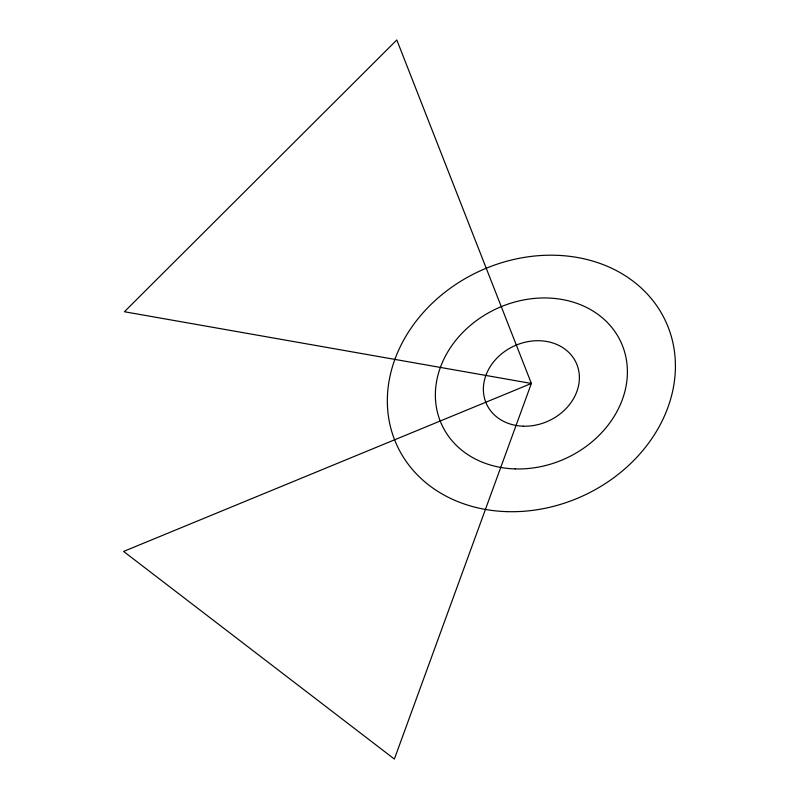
<?xml version="1.0" encoding="UTF-8"?>
<svg xmlns="http://www.w3.org/2000/svg" width="799" height="799" viewBox="0 0 799 799"><rect width="100%" height="100%" fill="white"/><g stroke="black" fill="none" stroke-linecap="round" stroke-linejoin="round"><path stroke-width="1.2" d="M531.375 383.46L394.366 759.05L123.595 551.44L531.375 383.46L396.803 39.95L124.414 311.74L531.375 383.46M507.065 511.64A147.975 123.675 -24.7 0 0 666.476 323.086A147.975 123.675 -24.7 0 0 420.584 315.645A147.975 123.675 -24.7 0 0 507.065 511.64M515.165 468.913A98.647 82.457 -24.7 0 0 621.442 343.21A98.647 82.457 -24.7 0 0 457.517 338.247A98.647 82.457 -24.7 0 0 515.165 468.913M523.275 426.187A49.328 41.228 -24.7 0 0 576.409 363.335A49.328 41.228 -24.7 0 0 494.451 360.848A49.328 41.228 -24.7 0 0 523.275 426.187"/></g></svg>
